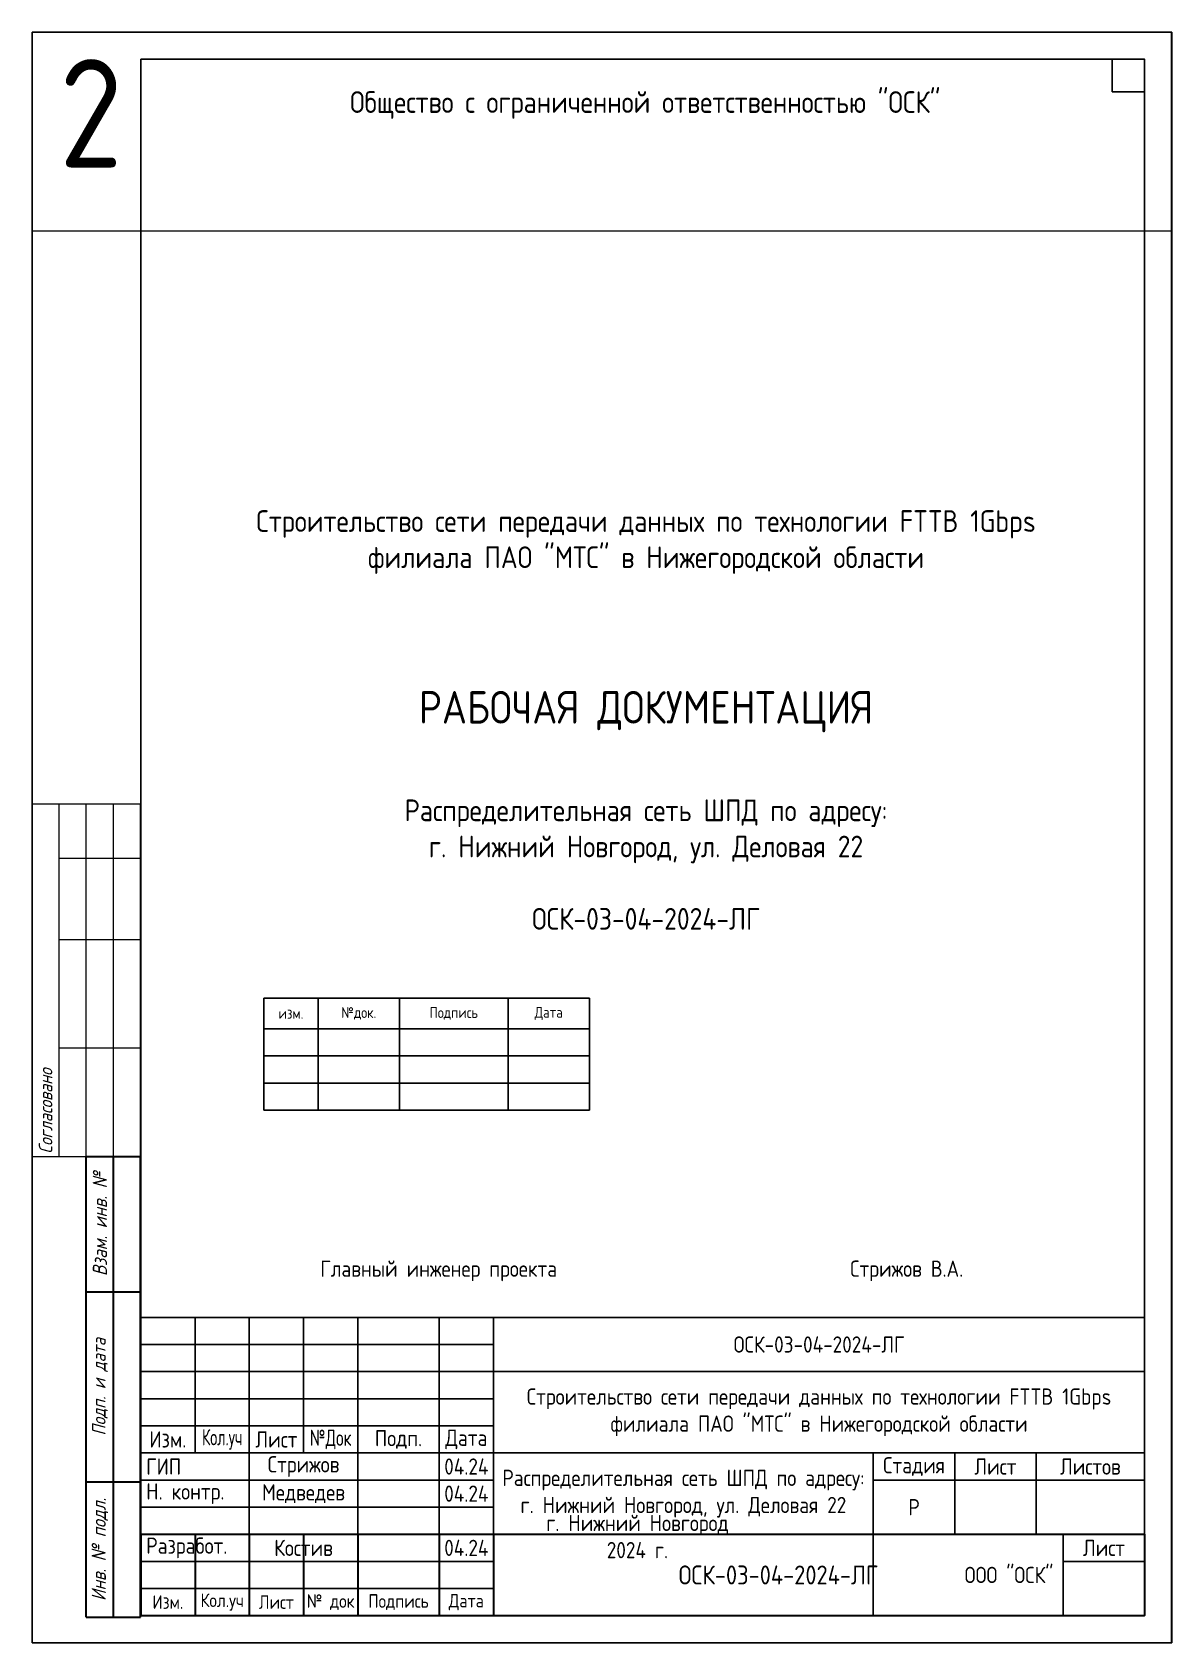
# Paper-space layout '2' of a CAD drawing. Extents: x 0 to 210, y 0 to 297.
# The model-space entities are those that its viewports show. They can reach past a viewport. Long polylines and large blocks are cut down to what shows.
import ezdxf

# ---------------------------------------------------------------- set-up
doc = ezdxf.new("R2010")
doc.units = 0
doc.header["$MEASUREMENT"] = 0
doc.layers.get('0').update_dxf_attribs({"linetype": 'CONTINUOUS'})
doc.layers.get('Defpoints').update_dxf_attribs({"linetype": 'CONTINUOUS'})
doc.layers.add('ВЭ', color=1, linetype='CONTINUOUS')
doc.layers.add('тадлицы и текст', color=7, linetype='CONTINUOUS')
doc.styles.add('shih75-3', font='isocpeur.ttf', dxfattribs={"width": 0.85, "oblique": 15, "height": 3})
doc.styles.add('мой', font='', dxfattribs={"width": 0.9, "height": 3})
doc.styles.add('мой-2', font='', dxfattribs={"width": 0.9, "height": 2})
doc.styles.get('мой').set_extended_font_data('GOST Common')
doc.styles.get('мой-2').set_extended_font_data('GOST Common')

# ---------------------------------------------------------------- blocks, each defined once
blk = doc.blocks.new('*T44')
at = {"color": 0, "linetype": 'ByBlock', "lineweight": -2, "transparency": 16777216}
for p, q in [((0, 0), (6, 0)), ((0, 0), (0, -6)), ((6, 0), (6, -6)), ((0, -6), (6, -6))]:
    blk.add_line(p, q, dxfattribs=at)
blk = doc.blocks.new('*T42')
at = {"color": 0, "linetype": 'ByBlock', "lineweight": -2, "transparency": 16777216}
for p, q in [((0, 0), (185, 0)), ((0, 0), (0, -55)), ((10, 0), (10, -25)), ((20, 0), (20, -55)), ((30, 0), (30, -25)), ((40, 0), (40, -55)), ((55, 0), (55, -55)), ((65, 0), (65, -55)), ((185, 0), (185, -55)), ((0, -5), (65, -5)), ((0, -10), (185, -10)), ((0, -15), (65, -15)), ((0, -20), (65, -20)), ((0, -25), (185, -25)), ((135, -25), (135, -55)), ((150, -25), (150, -40)), ((165, -25), (165, -40)), ((0, -30), (65, -30)), ((135, -30), (185, -30)), ((0, -35), (65, -35)), ((0, -40), (185, -40)), ((0, -45), (65, -45)), ((0, -50), (65, -50)), ((0, -55), (185, -55))]:
    blk.add_line(p, q, dxfattribs=at)
at = {"color": 0, "transparency": 16777216, "char_height": 3, "style": 'мой'}
for s, insert, width, attachment_point in [('ОСК-03-04-2024-ЛГ', (125, -5), 119, 5), ('Строительство сети передачи данных по технологии FTTB 1Gbps филиала ПАО "МТС" в Нижегородской области', (125, -17.5), 119, 5), ('{\\W0.7;Кол.уч}', (15, -22.5), 10, 5), ('{\\W0.75;№Док}', (35, -22.5), 10, 5), ('Подп.', (47.5, -22.5), 15, 5), ('Дата', (60, -22.5), 10, 5), ('Изм.', (5, -22.5), 10, 5), ('Лист', (25, -22.5), 9, 5), ('ГИП', (1, -27.5), 18, 4), ('Стрижов', (30, -27.5), 19, 5), ('04.24', (60, -27.5), 9, 5), ('Стадия', (142.5, -27.5), 14, 5), ('Лист', (157.5, -27.5), 14, 5), ('Листов', (175, -27.5), 19, 5), ('Распределительная сеть ШПД по адресу: г. Нижний Новгород, ул. Деловая 22 ', (100, -32.5), 69, 5), ('Н. контр.', (1, -32.5), 18, 4), ('Медведев', (30, -32.5), 19, 5), ('04.24', (60, -32.5), 9, 5), ('Р', (142.5, -35), 14, 5), ('Разработ.', (1, -42.5), 18, 4), ('Костив', (30, -42.5), 19, 5), ('04.24', (60, -42.5), 9, 5), ('ООО "ОСК"', (160, -47.5), 49, 5)]:
    blk.add_mtext(s, dxfattribs=dict(at, insert=insert, width=width, attachment_point=attachment_point))
blk = doc.blocks.new('*T43')
at = {"color": 0, "linetype": 'ByBlock', "lineweight": 30, "transparency": 16777216}
for p, q in [((0, 0), (185, 0)), ((0, 0), (0, -15)), ((10, 0), (10, -15)), ((20, 0), (20, -15)), ((30, 0), (30, -15)), ((40, 0), (40, -15)), ((55, 0), (55, -15)), ((65, 0), (65, -15)), ((185, 0), (185, -15)), ((0, -15), (185, -15))]:
    blk.add_line(p, q, dxfattribs=at)
at = {"color": 0, "linetype": 'ByBlock', "lineweight": -2, "transparency": 16777216}
for p, q in [((170, 0), (170, -15)), ((0, -5), (65, -5)), ((170, -5), (185, -5)), ((0, -10), (65, -10))]:
    blk.add_line(p, q, dxfattribs=at)
at = {"color": 0, "lineweight": 18, "transparency": 16777216, "attachment_point": 5, "style": 'мой'}
for s, insert, char_height, width in [('Лист', (177.5, -2.5), 3, 14), ('ОСК-03-04-2024-ЛГ', (117.5, -7.5), 3.5, 104), ('Изм.', (5, -12.5), 2.5, 9), ('Кол.уч', (15, -12.5), 2.5, 9), ('Лист', (25, -12.5), 2.5, 9), ('№ док', (35, -12.5), 2.5, 9), ('Подпись', (47.5, -12.5), 2.5, 14), ('Дата', (60, -12.5), 2.5, 9)]:
    blk.add_mtext(s, dxfattribs=dict(at, insert=insert, char_height=char_height, width=width))
blk = doc.blocks.new('*U41')
for points in [[(0, 297), (210, 297), (210, 0), (0, 0)], [(20, 292), (205, 292), (205, 5), (20, 5)]]:
    blk.add_lwpolyline(points, close=True)
for name, p in [('*T44', (199, 292)), ('*T42', (20, 60)), ('*T43', (20, 20))]:
    blk.add_blockref(name, p)
blk = doc.blocks.new('*T6')
at = {"color": 0, "linetype": 'ByBlock', "lineweight": -2, "transparency": 16777216}
for p, q in [((0, 0), (60, 0)), ((0, 0), (0, -20.67)), ((10, 0), (10, -20.67)), ((25, 0), (25, -20.67)), ((45, 0), (45, -20.67)), ((60, 0), (60, -20.67)), ((0, -5.67), (60, -5.67)), ((0, -10.67), (60, -10.67)), ((0, -15.67), (60, -15.67)), ((0, -20.67), (60, -20.67))]:
    blk.add_line(p, q, dxfattribs=at)
at = {"color": 7, "transparency": 16777216, "char_height": 2, "attachment_point": 5, "style": 'мой-2'}
for s, insert, width in [('изм.', (5, -2.83), 7), ('№док.', (17.5, -2.83), 12), ('Подпись', (35, -2.83), 17), ('Дата', (52.5, -2.83), 12)]:
    blk.add_mtext(s, dxfattribs=dict(at, insert=insert, width=width))
blk = doc.blocks.new('*T2')
at = {"layer": 'тадлицы и текст', "color": 0, "linetype": 'ByBlock', "lineweight": 13, "transparency": 16777216}
for p, q in [((0, 0), (0, 65)), ((0, 65), (20, 65)), ((5, 0), (5, 65)), ((10, 0), (10, 65)), ((15, 0), (15, 65)), ((20, 0), (20, 65)), ((5, 55), (20, 55)), ((5, 40), (20, 40)), ((5, 20), (20, 20)), ((0, 0), (20, 0))]:
    blk.add_line(p, q, dxfattribs=at)
at = {"layer": 'тадлицы и текст', "color": 0, "lineweight": 9, "transparency": 16777216, "insert": (2.5, 0.5), "char_height": 2.5, "width": 64, "attachment_point": 4, "rotation": 90, "style": 'shih75-3'}
blk.add_mtext('{\\C256;Согласовано}', dxfattribs=at)
blk = doc.blocks.new('*T3')
at = {"layer": 'тадлицы и текст', "color": 0, "linetype": 'ByBlock', "lineweight": 30, "transparency": 16777216}
for p, q in [((0, 0), (0, 85)), ((0, 85), (10, 85)), ((5, 0), (5, 85)), ((10, 0), (10, 85)), ((0, 60), (10, 60)), ((0, 25), (10, 25)), ((0, 0), (10, 0))]:
    blk.add_line(p, q, dxfattribs=at)
at = {"layer": 'тадлицы и текст', "color": 0, "lineweight": 9, "transparency": 16777216, "attachment_point": 5, "rotation": 90, "style": 'shih75-3'}
for s, insert, char_height, width in [('Взам. инв. №', (2.5, 72.5), 2.62, 24), ('Подп. и дата', (2.5, 42.5), 2.5, 34), ('Инв. № подл.', (2.5, 12.5), 2.62, 24)]:
    blk.add_mtext(s, dxfattribs=dict(at, insert=insert, char_height=char_height, width=width))
blk = doc.blocks.new('штамп 2')
for name, p in [('*T2', (-19.02, 85)), ('*T3', (-9.02, 0))]:
    blk.add_blockref(name, p)
blk = doc.blocks.new('*T13')
at = {"layer": 'Defpoints', "color": 8, "linetype": 'ByBlock', "lineweight": 0, "transparency": 16777216}
for p, q in [((0, 0), (7018, 0)), ((0, 0), (0, -36.67)), ((242, 0), (242, -36.67)), ((484, 0), (484, -36.67)), ((726, 0), (726, -36.67)), ((968, 0), (968, -36.67)), ((1210, 0), (1210, -36.67)), ((1452, 0), (1452, -36.67)), ((1694, 0), (1694, -36.67)), ((1936, 0), (1936, -36.67)), ((2178, 0), (2178, -36.67)), ((2420, 0), (2420, -36.67)), ((2662, 0), (2662, -36.67)), ((2904, 0), (2904, -36.67)), ((3146, 0), (3146, -36.67)), ((3388, 0), (3388, -36.67)), ((3630, 0), (3630, -36.67)), ((3872, 0), (3872, -36.67)), ((4114, 0), (4114, -36.67)), ((4356, 0), (4356, -36.67)), ((4598, 0), (4598, -36.67)), ((4840, 0), (4840, -36.67)), ((5082, 0), (5082, -36.67)), ((5324, 0), (5324, -36.67)), ((5566, 0), (5566, -36.67)), ((5808, 0), (5808, -36.67)), ((6050, 0), (6050, -36.67)), ((6292, 0), (6292, -36.67)), ((6534, 0), (6534, -36.67)), ((6776, 0), (6776, -36.67)), ((0, -36.67), (7018, -36.67))]:
    blk.add_line(p, q, dxfattribs=at)
at = {"layer": 'Defpoints', "color": 0, "linetype": 'ByBlock', "lineweight": -2, "transparency": 16777216}
blk.add_line((7018, 0), (7018, -36.67), dxfattribs=at)
at = {"layer": 'Defpoints', "color": 5, "linetype": 'Continuous', "lineweight": 0, "transparency": 16777216, "char_height": 20, "width": 232, "attachment_point": 1, "style": 'мой'}
for s, insert in [('1', (5, -5)), ('2', (247, -5)), ('3', (489, -5)), ('4', (731, -5)), ('5', (973, -5)), ('6', (1215, -5)), ('7', (1457, -5)), ('8', (1699, -5)), ('9', (1941, -5)), ('10', (2183, -5)), ('11', (2425, -5)), ('12', (2667, -5)), ('13', (2909, -5)), ('14', (3151, -5)), ('16', (3393, -5)), ('17', (3635, -5)), ('18', (3877, -5)), ('19', (4119, -5)), ('{\\fGOST Common|b0|i0|c204|p34;24', (4361, -5)), ('25', (4603, -5)), ('23', (4845, -5)), ('28', (5087, -5)), ('29', (5329, -5)), ('33', (5571, -5)), ('34', (5813, -5)), ('35', (6055, -5)), ('36', (6297, -5)), ('37', (6539, -5)), ('38', (6781, -5))]:
    blk.add_mtext(s, dxfattribs=dict(at, insert=insert))
blk = doc.blocks.new('*U14')
at = {"layer": 'ВЭ', "color": 250, "linetype": 'ByBlock', "lineweight": 18}
blk.add_lwpolyline([(-105, -148.5), (105, -148.5), (105, 148.5), (-105, 148.5), (-105, -148.5)], dxfattribs=at)
blk = doc.blocks.new('*U15')
at = {"layer": 'Defpoints', "color": 0, "linetype": 'ByBlock', "lineweight": -2, "transparency": 16777216}
blk.add_blockref('*U14', (242, 0), dxfattribs=at)

msp = doc.modelspace()

# ---------------------------------------------------------------- block references
for name, p in [('*T13', (6775, 3972)), ('штамп 2', (7036.02, 3679.67)), ('*T6', (7059.71, 3793.86))]:
    msp.add_blockref(name, p)
at = {"layer": 'Defpoints'}
msp.add_blockref('*U15', (6880, 3823.5), dxfattribs=at)

# ---------------------------------------------------------------- texts
at = {"style": 'мой'}
for s, insert, char_height, width, attachment_point in [('\\pxqc;Общество с ограниченной ответственностью "ОСК"', (7130, 3958.54), 4, 155, 5), ('{\\fGOST Common|b0|i0|c204|p34;\\H1.33333x;Строительство сети передачи данных по технологии FTTB 1Gbps филиала ПАО "МТС" в Нижегородской области\\fGOST Common|b0|i0|c0|p34;\\P\\H1.5x;\\P\\P\\fGOST Common|b0|i0|c204|p34;РАБОЧАЯ ДОКУМЕНТАЦИЯ\\fGOST Common|b0|i0|c0|p34;\\H0.85715x;\\P\\H0.58333x;\\P\\P\\fGOST Common|b0|i0|c204|p34;\\H1.33333x;Распределительная сеть ШПД по адресу: \\fGOST Common|b0|i0|c0|p34; \\P\\fGOST Common|b0|i0|c204|p34;г. Нижний Новгород\\fGOST Common|b0|i0|c0|p34;, \\fGOST Common|b0|i0|c204|p34;ул. Деловая 22\\fGOST Common|b0|i0|c0|p34; \\P\\P\\fGOST Common|b0|i0|c204|p34;ОСК-03-04-2024-ЛГ}', (7130.14, 3845.14), 3, 154.1412, 5), ('\\pxql;^I^IГлавный инженер проекта ^I^I^I^I^I{\\C1; }Стрижов В.А.', (7128.62, 3743.55), 3, 165, 5), ('\\pxqc;г. Нижний Новгород\\P2024 г.', (7128.56, 3698.56), 3, 44.8131, 2)]:
    msp.add_mtext(s, dxfattribs=dict(at, insert=insert, char_height=char_height, width=width, attachment_point=attachment_point))

psp = doc.layouts.new('2')

# ---------------------------------------------------------------- block references
psp.add_blockref('*U41', (-0.02, -0.01))

# ---------------------------------------------------------------- viewports
at = {"layer": 'ВЭ', "color": 1}
psp.add_viewport(center=(104.98, 148.49), size=(210, 297), view_center_point=(7122.03, 3823.47), view_height=297, dxfattribs=at)

doc.saveas('drawing.dxf')
